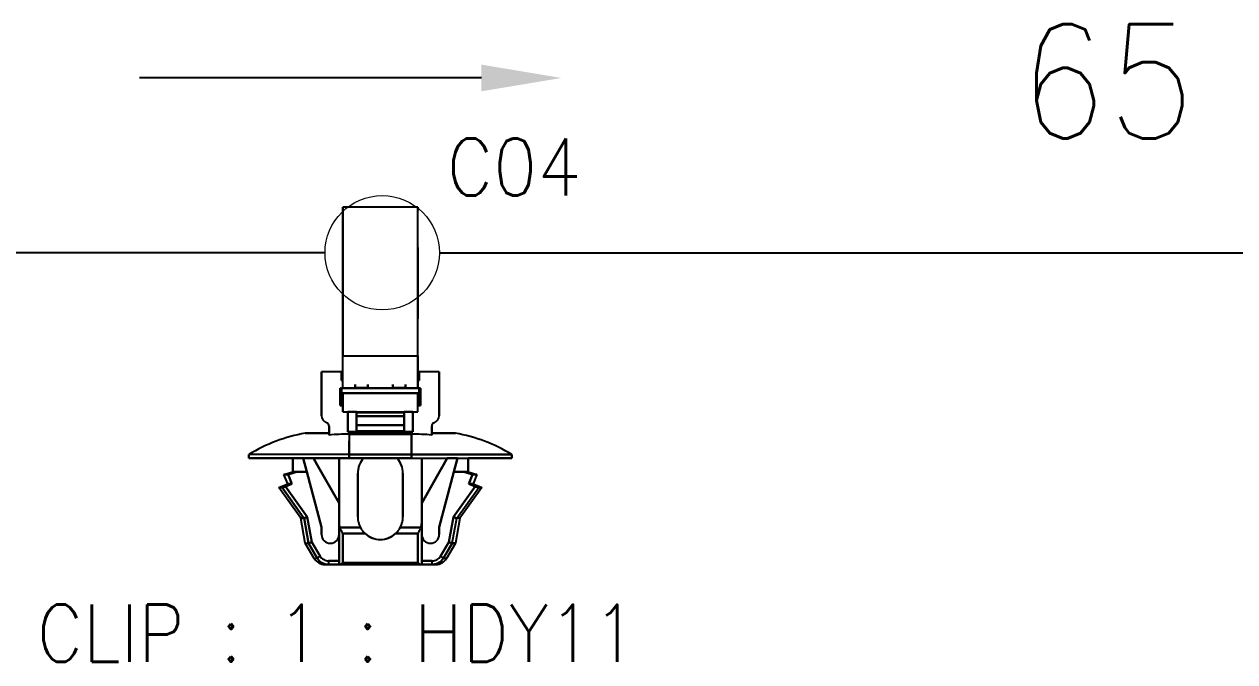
# Model space of a CAD drawing. Header units: inches. Extents: x 47316 to 59086, y 3141 to 11743.
# Drawn here: x 51259.8 to 51312.7, y 6256.1 to 6284 of the extents above; entities that cross this region are included whole.
import ezdxf

# ---------------------------------------------------------------- set-up
doc = ezdxf.new("R2010")
doc.units = ezdxf.units.IN
doc.header["$MEASUREMENT"] = 0
doc.styles.get("Standard").update_dxf_attribs({"font": ''})
doc.styles.get('Standard').set_extended_font_data('SimSun')
doc.linetypes.add('_VH_OTCON', pattern='A,0.0001,[7,VeSys.shx,S=0.1,R=0,X=0,Y=0],-0.4,[7,VeSys.shx,S=0.1,R=0,X=0,Y=0],-0.4,["X",Standard,S=1,R=0,X=-0.5,Y=-0.5],-0.0001,[7,VeSys.shx,S=0.1,R=0,X=0,Y=0],-0.4', length=1.2002)

msp = doc.modelspace()

# ---------------------------------------------------------------- linework, layer by layer
msp.add_line((51279.763, 6281.675), (51264.815, 6281.675))
at = {"color": 7, "ltscale": 0.378897}
msp.add_line((51273.705, 6276.023), (51273.705, 6269.523), dxfattribs=at)
at = {"color": 7, "ltscale": 0.15}
for p, q in [((51276.989, 6276.023), (51273.705, 6276.023)), ((51273.705, 6269.523), (51276.989, 6269.523)), ((51273.705, 6269.523), (51276.989, 6269.523)), ((51276.989, 6267.887), (51273.705, 6267.887)), ((51273.705, 6267.887), (51276.989, 6267.887)), ((51273.705, 6267.066), (51276.989, 6267.066)), ((51273.705, 6267.066), (51276.989, 6267.066)), ((51276.989, 6260.471), (51273.705, 6260.471)), ((51273.705, 6260.471), (51276.989, 6260.471))]:
    msp.add_line(p, q, dxfattribs=at)
at = {"color": 7, "ltscale": 0.215019}
msp.add_line((51273.705, 6271.556), (51273.705, 6276.023), dxfattribs=at)
at = {"color": 7, "ltscale": 0.315749}
msp.add_line((51273.705, 6276.023), (51273.705, 6270.085), dxfattribs=at)
at = {"color": 7, "ltscale": 0.378905}
msp.add_line((51273.705, 6269.523), (51273.705, 6276.023), dxfattribs=at)
at = {"color": 7, "ltscale": 0.315758}
msp.add_line((51273.705, 6276.023), (51273.705, 6270.085), dxfattribs=at)
at = {"color": 7, "ltscale": 0.179182}
msp.add_line((51273.705, 6271.779), (51273.705, 6275.702), dxfattribs=at)
at = {"color": 7, "ltscale": 0.378893}
msp.add_line((51276.989, 6269.523), (51276.989, 6276.023), dxfattribs=at)
at = {"color": 7, "ltscale": 0.0272}
msp.add_line((51276.989, 6275.876), (51276.989, 6276.023), dxfattribs=at)
at = {"color": 7, "ltscale": 0.37888}
msp.add_line((51276.989, 6269.523), (51276.989, 6276.023), dxfattribs=at)
at = {"color": 7, "ltscale": 0.027199}
msp.add_line((51276.989, 6276.023), (51276.989, 6275.876), dxfattribs=at)
at = {"color": 7, "ltscale": 0.142589}
msp.add_line((51276.989, 6274.257), (51276.989, 6271.135), dxfattribs=at)
at = {"color": 7, "ltscale": 0.142593}
msp.add_line((51276.989, 6271.134), (51276.989, 6274.256), dxfattribs=at)
at = {"color": 0, "linetype": '_VH_OTCON', "ltscale": 5}
for p, q in [((51272.929, 6274.029), (51195.936, 6274.029)), ((51277.929, 6274.029), (51335.429, 6274.029))]:
    msp.add_line(p, q, dxfattribs=at)
at = {"color": 7, "ltscale": 0.026669}
for p, q in [((51273.705, 6271.779), (51273.705, 6271.195)), ((51273.705, 6271.195), (51273.705, 6271.779)), ((51273.705, 6271.556), (51273.705, 6270.973))]:
    msp.add_line(p, q, dxfattribs=at)
at = {"color": 7, "ltscale": 0.108633}
msp.add_line((51273.705, 6268.817), (51273.705, 6271.195), dxfattribs=at)
at = {"color": 7, "ltscale": 0.076392}
msp.add_line((51273.705, 6269.523), (51273.705, 6271.195), dxfattribs=at)
at = {"color": 7, "ltscale": 0.098454}
msp.add_line((51273.705, 6268.817), (51273.705, 6270.973), dxfattribs=at)
at = {"color": 7, "ltscale": 0.057913}
msp.add_line((51273.705, 6268.817), (51273.705, 6270.085), dxfattribs=at)
at = {"color": 7, "ltscale": 0.0644}
for p, q in [((51273.705, 6268.114), (51273.705, 6269.523)), ((51273.705, 6268.114), (51273.705, 6269.523)), ((51276.989, 6269.523), (51276.989, 6268.114)), ((51276.989, 6268.114), (51276.989, 6269.523))]:
    msp.add_line(p, q, dxfattribs=at)
at = {"color": 7, "ltscale": 0.025}
for p, q in [((51272.775, 6268.27), (51272.775, 6268.817)), ((51274.8, 6268.114), (51274.252, 6268.114)), ((51274.8, 6268.114), (51274.252, 6268.114)), ((51274.8, 6268.106), (51274.252, 6268.106)), ((51276.441, 6268.114), (51275.894, 6268.114)), ((51276.441, 6268.114), (51275.894, 6268.114))]:
    msp.add_line(p, q, dxfattribs=at)
at = {"color": 7, "ltscale": 0.039999}
for p, q in [((51273.65, 6268.817), (51272.775, 6268.817)), ((51273.65, 6268.817), (51272.775, 6268.817)), ((51277.919, 6268.817), (51277.043, 6268.817)), ((51277.919, 6268.817), (51277.043, 6268.817))]:
    msp.add_line(p, q, dxfattribs=at)
at = {"color": 7, "ltscale": 0.022501}
for p, q in [((51272.775, 6268.817), (51272.775, 6268.325)), ((51272.775, 6268.817), (51272.775, 6268.325)), ((51277.919, 6268.817), (51277.919, 6268.325)), ((51277.919, 6268.325), (51277.919, 6268.817))]:
    msp.add_line(p, q, dxfattribs=at)
at = {"color": 7, "ltscale": 0.0175}
for p, q in [((51273.65, 6268.817), (51273.65, 6268.434)), ((51273.65, 6268.817), (51273.65, 6268.434)), ((51273.65, 6268.434), (51273.65, 6268.817)), ((51277.043, 6268.817), (51277.043, 6268.434)), ((51277.043, 6268.434), (51277.043, 6268.817))]:
    msp.add_line(p, q, dxfattribs=at)
at = {"color": 7, "ltscale": 0.002499}
for p, q in [((51273.705, 6268.817), (51273.65, 6268.817)), ((51277.043, 6268.817), (51276.989, 6268.817)), ((51273.65, 6268.434), (51273.705, 6268.434)), ((51273.705, 6268.434), (51273.65, 6268.434)), ((51276.989, 6268.434), (51277.043, 6268.434)), ((51277.043, 6268.434), (51276.989, 6268.434)), ((51273.596, 6268.106), (51273.65, 6268.106)), ((51273.596, 6268.106), (51273.65, 6268.106)), ((51277.098, 6268.106), (51277.043, 6268.106)), ((51277.043, 6268.106), (51277.098, 6268.106)), ((51277.043, 6268.106), (51277.098, 6268.106)), ((51273.65, 6267.394), (51273.705, 6267.394)), ((51273.705, 6267.394), (51273.65, 6267.394)), ((51273.65, 6267.394), (51273.705, 6267.394)), ((51276.989, 6267.394), (51277.043, 6267.394)), ((51277.043, 6267.394), (51276.989, 6267.394)), ((51276.989, 6267.394), (51277.043, 6267.394))]:
    msp.add_line(p, q, dxfattribs=at)
at = {"color": 7, "ltscale": 2.6e-05}
for p, q in [((51273.65, 6268.817), (51273.65, 6268.817)), ((51277.043, 6268.817), (51277.043, 6268.817))]:
    msp.add_line(p, q, dxfattribs=at)
at = {"color": 7, "ltscale": 0.064999}
for p, q in [((51272.775, 6268.325), (51272.775, 6266.902)), ((51272.775, 6268.325), (51272.775, 6266.902)), ((51277.919, 6268.325), (51277.919, 6266.902)), ((51277.919, 6266.902), (51277.919, 6268.325))]:
    msp.add_line(p, q, dxfattribs=at)
at = {"color": 7, "ltscale": 0.0625}
msp.add_line((51272.775, 6266.902), (51272.775, 6268.27), dxfattribs=at)
at = {"color": 7, "ltscale": 0.000629}
msp.add_line((51273.609, 6268.106), (51273.596, 6268.106), dxfattribs=at)
at = {"color": 7, "ltscale": 0.035001}
for p, q in [((51273.596, 6268.106), (51273.596, 6267.34)), ((51273.596, 6267.34), (51273.596, 6268.106)), ((51277.098, 6267.34), (51277.098, 6268.106)), ((51277.098, 6267.34), (51277.098, 6268.106)), ((51277.098, 6268.106), (51277.098, 6267.34)), ((51273.979, 6265.041), (51273.979, 6265.807)), ((51273.979, 6265.041), (51273.979, 6265.807))]:
    msp.add_line(p, q, dxfattribs=at)
at = {"color": 7, "ltscale": 0.154999}
for p, q in [((51273.65, 6268.106), (51277.043, 6268.106)), ((51277.043, 6268.106), (51273.65, 6268.106))]:
    msp.add_line(p, q, dxfattribs=at)
at = {"color": 7, "ltscale": 0.032501}
for p, q in [((51273.65, 6268.106), (51273.65, 6267.394)), ((51273.65, 6268.106), (51273.65, 6267.394)), ((51277.043, 6268.106), (51277.043, 6267.394)), ((51277.043, 6267.394), (51277.043, 6268.106))]:
    msp.add_line(p, q, dxfattribs=at)
at = {"color": 7, "ltscale": 0.021939}
msp.add_line((51273.65, 6268.106), (51273.65, 6267.625), dxfattribs=at)
at = {"color": 7, "ltscale": 0.0375}
for p, q in [((51273.705, 6267.887), (51273.705, 6267.066)), ((51273.705, 6267.066), (51273.705, 6267.887)), ((51276.989, 6267.066), (51276.989, 6267.887)), ((51276.989, 6267.066), (51276.989, 6267.887))]:
    msp.add_line(p, q, dxfattribs=at)
at = {"color": 7, "ltscale": 0.0075}
for p, q in [((51274.252, 6268.106), (51274.252, 6268.27)), ((51274.252, 6268.27), (51274.252, 6268.106)), ((51274.8, 6268.27), (51274.8, 6268.106)), ((51274.8, 6268.106), (51274.8, 6268.27)), ((51275.894, 6268.106), (51275.894, 6268.27)), ((51275.894, 6268.27), (51275.894, 6268.106)), ((51276.441, 6268.27), (51276.441, 6268.106)), ((51276.441, 6268.106), (51276.441, 6268.27)), ((51269.6, 6265.205), (51269.6, 6265.041)), ((51269.6, 6265.041), (51269.6, 6265.205)), ((51273.979, 6265.205), (51273.979, 6265.041)), ((51273.979, 6265.041), (51273.979, 6265.205)), ((51276.715, 6265.041), (51276.715, 6265.205)), ((51276.715, 6265.205), (51276.715, 6265.041)), ((51281.093, 6265.205), (51281.093, 6265.041)), ((51281.093, 6265.041), (51281.093, 6265.205)), ((51273.082, 6260.553), (51273.082, 6260.389)), ((51273.082, 6260.553), (51273.082, 6260.389)), ((51273.541, 6260.389), (51273.541, 6260.553)), ((51277.611, 6260.389), (51277.611, 6260.553)), ((51277.611, 6260.389), (51277.611, 6260.553))]:
    msp.add_line(p, q, dxfattribs=at)
at = {"color": 7, "ltscale": 0.000322}
msp.add_line((51274.8, 6268.106), (51274.8, 6268.113), dxfattribs=at)
at = {"color": 7, "ltscale": 0.023056}
msp.add_line((51276.399, 6268.106), (51275.894, 6268.106), dxfattribs=at)
at = {"color": 7, "ltscale": 0.000368}
msp.add_line((51276.441, 6268.114), (51276.441, 6268.106), dxfattribs=at)
at = {"color": 7, "ltscale": 0.004999}
for p, q in [((51273.596, 6267.34), (51273.705, 6267.34)), ((51273.705, 6267.34), (51273.596, 6267.34)), ((51276.989, 6267.34), (51277.098, 6267.34)), ((51277.098, 6267.34), (51276.989, 6267.34))]:
    msp.add_line(p, q, dxfattribs=at)
at = {"color": 7, "ltscale": 0.010562}
msp.add_line((51273.65, 6267.394), (51273.65, 6267.625), dxfattribs=at)
at = {"color": 7, "ltscale": 0.002502}
msp.add_line((51273.705, 6267.34), (51273.705, 6267.394), dxfattribs=at)
at = {"color": 7, "ltscale": 0.040002}
for p, q in [((51273.924, 6267.066), (51273.924, 6266.19)), ((51273.924, 6266.19), (51273.924, 6267.066)), ((51276.77, 6266.19), (51276.77, 6267.066)), ((51276.77, 6266.19), (51276.77, 6267.066)), ((51276.77, 6267.066), (51276.77, 6266.19))]:
    msp.add_line(p, q, dxfattribs=at)
at = {"color": 7, "ltscale": 0.017502}
for p, q in [((51274.307, 6267.066), (51273.924, 6267.066)), ((51276.77, 6267.066), (51276.387, 6267.066))]:
    msp.add_line(p, q, dxfattribs=at)
at = {"color": 7, "ltscale": 0.00087}
for p, q in [((51274.307, 6267.047), (51274.307, 6267.066)), ((51274.307, 6267.066), (51274.307, 6267.047)), ((51276.387, 6267.047), (51276.387, 6267.066)), ((51276.387, 6267.066), (51276.387, 6267.047))]:
    msp.add_line(p, q, dxfattribs=at)
at = {"color": 7, "ltscale": 0.023952}
msp.add_line((51274.307, 6266.542), (51274.307, 6267.066), dxfattribs=at)
at = {"color": 7, "ltscale": 0.007443}
for p, q in [((51274.307, 6266.884), (51274.307, 6267.047)), ((51274.307, 6267.047), (51274.307, 6266.884)), ((51276.387, 6266.884), (51276.387, 6267.047)), ((51276.387, 6267.047), (51276.387, 6266.884))]:
    msp.add_line(p, q, dxfattribs=at)
at = {"color": 7, "ltscale": 0.095001}
for p, q in [((51274.307, 6267.047), (51276.387, 6267.047)), ((51276.387, 6267.047), (51274.307, 6267.047)), ((51274.307, 6266.884), (51276.387, 6266.884)), ((51276.387, 6266.884), (51274.307, 6266.884)), ((51276.387, 6266.493), (51274.307, 6266.493)), ((51274.307, 6266.493), (51276.387, 6266.493)), ((51276.387, 6266.222), (51274.307, 6266.222))]:
    msp.add_line(p, q, dxfattribs=at)
at = {"color": 7, "ltscale": 0.017839}
for p, q in [((51274.307, 6266.493), (51274.307, 6266.884)), ((51274.307, 6266.884), (51274.307, 6266.493)), ((51276.387, 6266.493), (51276.387, 6266.884)), ((51276.387, 6266.884), (51276.387, 6266.493))]:
    msp.add_line(p, q, dxfattribs=at)
at = {"color": 7, "ltscale": 0.013786}
msp.add_line((51273.103, 6266.135), (51273.103, 6266.437), dxfattribs=at)
at = {"color": 7, "ltscale": 0.017471}
for p, q in [((51273.103, 6266.055), (51273.103, 6266.437)), ((51277.591, 6266.055), (51277.591, 6266.437))]:
    msp.add_line(p, q, dxfattribs=at)
at = {"color": 7, "ltscale": 0.017476}
for p, q in [((51273.103, 6266.437), (51273.103, 6266.055)), ((51277.591, 6266.437), (51277.591, 6266.055))]:
    msp.add_line(p, q, dxfattribs=at)
at = {"color": 7, "ltscale": 0.129999}
for p, q in [((51273.924, 6266.19), (51276.77, 6266.19)), ((51276.77, 6266.19), (51273.924, 6266.19))]:
    msp.add_line(p, q, dxfattribs=at)
at = {"color": 7, "ltscale": 0.014789}
msp.add_line((51274.307, 6266.514), (51274.307, 6266.19), dxfattribs=at)
at = {"color": 7, "ltscale": 0.013841}
for p, q in [((51274.307, 6266.19), (51274.307, 6266.493)), ((51276.387, 6266.493), (51276.387, 6266.19))]:
    msp.add_line(p, q, dxfattribs=at)
at = {"color": 7, "ltscale": 0.012407}
for p, q in [((51274.307, 6266.222), (51274.307, 6266.493)), ((51276.387, 6266.222), (51276.387, 6266.493))]:
    msp.add_line(p, q, dxfattribs=at)
at = {"color": 7, "ltscale": 0.001447}
msp.add_line((51276.387, 6266.222), (51276.387, 6266.19), dxfattribs=at)
at = {"color": 7, "ltscale": 0.047501}
for p, q in [((51272.063, 6266.135), (51273.103, 6266.135)), ((51273.103, 6266.135), (51272.063, 6266.135)), ((51277.591, 6266.135), (51278.631, 6266.135)), ((51278.631, 6266.135), (51277.591, 6266.135))]:
    msp.add_line(p, q, dxfattribs=at)
at = {"color": 7, "ltscale": 0.00369}
for p, q in [((51273.103, 6266.055), (51273.103, 6266.135)), ((51277.591, 6266.135), (51277.591, 6266.055))]:
    msp.add_line(p, q, dxfattribs=at)
at = {"color": 7, "ltscale": 0.040567}
for p, q in [((51273.979, 6266.093), (51273.979, 6265.205)), ((51276.715, 6266.093), (51276.715, 6265.205))]:
    msp.add_line(p, q, dxfattribs=at)
at = {"color": 7, "ltscale": 0.125}
for p, q in [((51276.715, 6266.093), (51273.979, 6266.093)), ((51273.979, 6266.093), (51276.715, 6266.093)), ((51276.715, 6265.205), (51273.979, 6265.205)), ((51273.979, 6265.205), (51276.715, 6265.205)), ((51276.715, 6265.041), (51273.979, 6265.041)), ((51273.979, 6265.041), (51276.715, 6265.041))]:
    msp.add_line(p, q, dxfattribs=at)
at = {"color": 7, "ltscale": 0.040569}
for p, q in [((51273.979, 6266.093), (51273.979, 6265.205)), ((51276.715, 6265.205), (51276.715, 6266.093))]:
    msp.add_line(p, q, dxfattribs=at)
at = {"color": 7, "ltscale": 0.02751}
msp.add_line((51276.715, 6265.205), (51276.715, 6265.807), dxfattribs=at)
msp.add_line((51276.715, 6265.205), (51276.715, 6265.807), dxfattribs=at)
at = {"color": 7, "ltscale": 0.2}
for p, q in [((51273.979, 6265.205), (51269.6, 6265.205)), ((51273.979, 6265.205), (51269.6, 6265.205)), ((51281.093, 6265.205), (51276.715, 6265.205)), ((51276.715, 6265.205), (51281.093, 6265.205)), ((51273.979, 6265.041), (51269.6, 6265.041)), ((51269.6, 6265.041), (51273.979, 6265.041)), ((51276.715, 6265.041), (51281.093, 6265.041)), ((51276.715, 6265.041), (51281.093, 6265.041))]:
    msp.add_line(p, q, dxfattribs=at)
at = {"color": 7, "ltscale": 0.087396}
for p, q in [((51269.6, 6265.041), (51271.514, 6265.041)), ((51281.093, 6265.041), (51279.18, 6265.041)), ((51281.093, 6265.041), (51279.18, 6265.041))]:
    msp.add_line(p, q, dxfattribs=at)
at = {"color": 7, "ltscale": 0.0875}
for p, q in [((51271.516, 6265.041), (51269.6, 6265.041)), ((51274.362, 6262.469), (51274.362, 6264.384)), ((51274.362, 6264.384), (51274.362, 6262.469)), ((51276.332, 6264.384), (51276.332, 6262.469)), ((51276.332, 6262.469), (51276.332, 6264.384)), ((51276.332, 6262.469), (51276.332, 6264.384))]:
    msp.add_line(p, q, dxfattribs=at)
at = {"color": 7, "ltscale": 0.027499}
for p, q in [((51271.516, 6264.439), (51271.516, 6265.041)), ((51271.516, 6265.041), (51271.516, 6264.439)), ((51279.178, 6264.439), (51279.178, 6265.041)), ((51279.178, 6265.041), (51279.178, 6264.439))]:
    msp.add_line(p, q, dxfattribs=at)
at = {"color": 7, "ltscale": 0.028456}
for p, q in [((51272.134, 6264.439), (51271.973, 6265.041)), ((51271.973, 6265.041), (51272.134, 6264.439)), ((51278.56, 6264.439), (51278.72, 6265.041)), ((51278.72, 6265.041), (51278.56, 6264.439))]:
    msp.add_line(p, q, dxfattribs=at)
at = {"color": 7, "ltscale": 0.020602}
for p, q in [((51271.973, 6265.041), (51272.424, 6265.041)), ((51278.72, 6265.041), (51278.269, 6265.041)), ((51278.72, 6265.041), (51278.269, 6265.041))]:
    msp.add_line(p, q, dxfattribs=at)
at = {"color": 7, "ltscale": 0.020749}
msp.add_line((51272.428, 6265.041), (51271.973, 6265.041), dxfattribs=at)
at = {"color": 7, "ltscale": 0.015289}
msp.add_line((51272.592, 6264.751), (51272.427, 6265.042), dxfattribs=at)
at = {"color": 7, "ltscale": 0.015242}
for p, q in [((51272.428, 6265.041), (51272.592, 6264.751)), ((51278.102, 6264.751), (51278.266, 6265.041))]:
    msp.add_line(p, q, dxfattribs=at)
at = {"color": 7, "ltscale": 0.02697}
msp.add_line((51272.882, 6264.236), (51272.592, 6264.751), dxfattribs=at)
at = {"color": 7, "ltscale": 0.026985}
for p, q in [((51272.592, 6264.751), (51272.882, 6264.236)), ((51277.811, 6264.236), (51278.102, 6264.751))]:
    msp.add_line(p, q, dxfattribs=at)
at = {"color": 7, "ltscale": 0.089999}
for p, q in [((51273.541, 6265.041), (51273.541, 6263.071)), ((51273.541, 6263.071), (51273.541, 6265.041)), ((51277.153, 6263.071), (51277.153, 6265.041)), ((51277.153, 6265.041), (51277.153, 6263.071))]:
    msp.add_line(p, q, dxfattribs=at)
at = {"color": 7, "ltscale": 0.02701}
msp.add_line((51278.102, 6264.751), (51277.811, 6264.236), dxfattribs=at)
at = {"color": 7, "ltscale": 0.015215}
msp.add_line((51278.266, 6265.041), (51278.102, 6264.751), dxfattribs=at)
at = {"color": 7, "ltscale": 0.018183}
msp.add_line((51271.133, 6264.329), (51271.516, 6264.439), dxfattribs=at)
at = {"color": 7, "ltscale": 0.008429}
for p, q in [((51271.317, 6264.329), (51271.133, 6264.329)), ((51279.212, 6263.919), (51279.396, 6263.919))]:
    msp.add_line(p, q, dxfattribs=at)
at = {"color": 7, "ltscale": 0.020195}
for p, q in [((51271.297, 6263.919), (51271.133, 6264.329)), ((51271.317, 6264.329), (51271.482, 6263.919)), ((51271.482, 6263.919), (51271.317, 6264.329)), ((51279.376, 6264.329), (51279.212, 6263.919)), ((51279.212, 6263.919), (51279.376, 6264.329)), ((51279.561, 6264.329), (51279.396, 6263.919))]:
    msp.add_line(p, q, dxfattribs=at)
at = {"color": 7, "ltscale": 0.008438}
msp.add_line((51271.133, 6264.329), (51271.318, 6264.329), dxfattribs=at)
at = {"color": 7, "ltscale": 0.002185}
msp.add_line((51271.224, 6264.329), (51271.176, 6264.329), dxfattribs=at)
at = {"color": 7, "ltscale": 0.018199}
for p, q in [((51271.701, 6264.439), (51271.317, 6264.329)), ((51271.317, 6264.329), (51271.701, 6264.439)), ((51278.993, 6264.439), (51279.376, 6264.329)), ((51279.376, 6264.329), (51278.993, 6264.439))]:
    msp.add_line(p, q, dxfattribs=at)
at = {"color": 7, "ltscale": 0.000342}
for p, q in [((51271.523, 6264.439), (51271.516, 6264.439)), ((51279.178, 6264.439), (51279.17, 6264.439))]:
    msp.add_line(p, q, dxfattribs=at)
at = {"color": 7, "ltscale": 0.006641}
msp.add_line((51271.516, 6264.439), (51271.661, 6264.439), dxfattribs=at)
at = {"color": 7, "ltscale": 0.002142}
msp.add_line((51271.563, 6264.439), (51271.516, 6264.439), dxfattribs=at)
at = {"color": 7, "ltscale": 0.00033}
for p, q in [((51271.516, 6264.439), (51271.523, 6264.439)), ((51279.171, 6264.439), (51279.178, 6264.439)), ((51279.396, 6263.919), (51279.389, 6263.919))]:
    msp.add_line(p, q, dxfattribs=at)
at = {"color": 7, "ltscale": 0.002136}
msp.add_line((51271.516, 6264.439), (51271.563, 6264.439), dxfattribs=at)
at = {"color": 7, "ltscale": 0.001825}
msp.add_line((51271.523, 6264.439), (51271.563, 6264.439), dxfattribs=at)
at = {"color": 7, "ltscale": 0.003674}
for p, q in [((51271.604, 6264.439), (51271.523, 6264.439)), ((51279.17, 6264.439), (51279.09, 6264.439))]:
    msp.add_line(p, q, dxfattribs=at)
at = {"color": 7, "ltscale": 0.006299}
msp.add_line((51271.701, 6264.439), (51271.563, 6264.439), dxfattribs=at)
at = {"color": 7, "ltscale": 0.006305}
msp.add_line((51271.563, 6264.439), (51271.701, 6264.439), dxfattribs=at)
at = {"color": 7, "ltscale": 0.00329}
msp.add_line((51271.676, 6264.439), (51271.604, 6264.439), dxfattribs=at)
at = {"color": 7, "ltscale": 0.019785}
for p, q in [((51272.134, 6264.439), (51271.701, 6264.439)), ((51271.701, 6264.439), (51272.134, 6264.439)), ((51278.56, 6264.439), (51278.993, 6264.439)), ((51278.993, 6264.439), (51278.56, 6264.439))]:
    msp.add_line(p, q, dxfattribs=at)
at = {"color": 7, "ltscale": 0.11383}
for p, q in [((51272.775, 6262.031), (51272.134, 6264.439)), ((51272.134, 6264.439), (51272.775, 6262.031)), ((51277.919, 6262.031), (51278.56, 6264.439)), ((51278.56, 6264.439), (51277.919, 6262.031))]:
    msp.add_line(p, q, dxfattribs=at)
at = {"color": 7, "ltscale": 0.065039}
msp.add_line((51273.541, 6263.071), (51272.841, 6264.31), dxfattribs=at)
at = {"color": 7, "ltscale": 0.06116}
msp.add_line((51273.541, 6263.071), (51272.882, 6264.236), dxfattribs=at)
at = {"color": 7, "ltscale": 0.061156}
for p, q in [((51272.882, 6264.236), (51273.541, 6263.071)), ((51277.153, 6263.071), (51277.811, 6264.236))]:
    msp.add_line(p, q, dxfattribs=at)
at = {"color": 7, "ltscale": 0.040697}
msp.add_line((51273.541, 6263.274), (51273.541, 6264.165), dxfattribs=at)
at = {"color": 7, "ltscale": 0.040701}
msp.add_line((51273.541, 6264.165), (51273.541, 6263.274), dxfattribs=at)
at = {"color": 7, "ltscale": 0.064963}
msp.add_line((51277.852, 6264.309), (51277.153, 6263.071), dxfattribs=at)
at = {"color": 7, "ltscale": 0.061161}
msp.add_line((51277.811, 6264.236), (51277.153, 6263.071), dxfattribs=at)
at = {"color": 7, "ltscale": 0.008441}
for p, q in [((51279.178, 6264.439), (51278.993, 6264.439)), ((51278.993, 6264.439), (51279.178, 6264.439)), ((51279.397, 6263.919), (51279.212, 6263.919))]:
    msp.add_line(p, q, dxfattribs=at)
at = {"color": 7, "ltscale": 0.008432}
msp.add_line((51278.993, 6264.439), (51279.178, 6264.439), dxfattribs=at)
at = {"color": 7, "ltscale": 0.00434}
msp.add_line((51279.09, 6264.439), (51278.995, 6264.439), dxfattribs=at)
at = {"color": 7, "ltscale": 0.002209}
msp.add_line((51279.122, 6264.439), (51279.171, 6264.439), dxfattribs=at)
at = {"color": 7, "ltscale": 0.000286}
for p, q in [((51279.176, 6264.437), (51279.17, 6264.439)), ((51279.17, 6264.439), (51279.176, 6264.437))]:
    msp.add_line(p, q, dxfattribs=at)
at = {"color": 7, "ltscale": 0.018174}
msp.add_line((51279.178, 6264.439), (51279.56, 6264.329), dxfattribs=at)
at = {"color": 7, "ltscale": 0.004681}
for p, q in [((51279.479, 6264.329), (51279.376, 6264.329)), ((51279.376, 6264.329), (51279.479, 6264.329))]:
    msp.add_line(p, q, dxfattribs=at)
at = {"color": 7, "ltscale": 0.002823}
msp.add_line((51279.54, 6264.329), (51279.479, 6264.329), dxfattribs=at)
at = {"color": 7, "ltscale": 0.00282}
for p, q in [((51279.479, 6264.329), (51279.54, 6264.329)), ((51271.317, 6263.919), (51271.379, 6263.919))]:
    msp.add_line(p, q, dxfattribs=at)
at = {"color": 7, "ltscale": 0.000925}
msp.add_line((51279.561, 6264.329), (51279.54, 6264.329), dxfattribs=at)
at = {"color": 7, "ltscale": 0.000912}
for p, q in [((51279.54, 6264.329), (51279.56, 6264.329)), ((51271.297, 6263.919), (51271.317, 6263.919))]:
    msp.add_line(p, q, dxfattribs=at)
at = {"color": 7, "ltscale": 0.019}
msp.add_line((51270.914, 6263.755), (51271.297, 6263.919), dxfattribs=at)
at = {"color": 7, "ltscale": 4.3e-05}
msp.add_line((51270.914, 6263.755), (51270.915, 6263.755), dxfattribs=at)
at = {"color": 7, "ltscale": 0.075271}
for p, q in [((51271.872, 6262.414), (51270.914, 6263.755)), ((51271.049, 6263.755), (51272.007, 6262.414)), ((51272.007, 6262.414), (51271.049, 6263.755)), ((51278.687, 6262.414), (51279.645, 6263.755)), ((51279.78, 6263.755), (51278.822, 6262.414))]:
    msp.add_line(p, q, dxfattribs=at)
at = {"color": 7, "ltscale": 4.9e-05}
msp.add_line((51270.914, 6263.755), (51270.915, 6263.755), dxfattribs=at)
at = {"color": 7, "ltscale": 0.000903}
msp.add_line((51270.915, 6263.755), (51270.935, 6263.755), dxfattribs=at)
at = {"color": 7, "ltscale": 0.000916}
msp.add_line((51270.915, 6263.755), (51270.935, 6263.755), dxfattribs=at)
at = {"color": 7, "ltscale": 0.005222}
msp.add_line((51270.935, 6263.755), (51271.049, 6263.755), dxfattribs=at)
at = {"color": 7, "ltscale": 0.005249}
msp.add_line((51270.935, 6263.755), (51271.05, 6263.755), dxfattribs=at)
at = {"color": 7, "ltscale": 0.013619}
for p, q in [((51271.482, 6263.919), (51271.208, 6263.802)), ((51271.208, 6263.802), (51271.482, 6263.919)), ((51279.212, 6263.919), (51279.486, 6263.802)), ((51279.486, 6263.802), (51279.212, 6263.919))]:
    msp.add_line(p, q, dxfattribs=at)
at = {"color": 7, "ltscale": 0.074459}
for p, q in [((51271.208, 6263.802), (51272.155, 6262.475)), ((51272.155, 6262.475), (51271.208, 6263.802)), ((51279.486, 6263.802), (51278.538, 6262.475)), ((51278.538, 6262.475), (51279.486, 6263.802))]:
    msp.add_line(p, q, dxfattribs=at)
at = {"color": 7, "ltscale": 0.0009}
msp.add_line((51271.316, 6263.919), (51271.297, 6263.919), dxfattribs=at)
at = {"color": 7, "ltscale": 0.002856}
msp.add_line((51271.304, 6263.919), (51271.367, 6263.919), dxfattribs=at)
at = {"color": 7, "ltscale": 0.002869}
msp.add_line((51271.367, 6263.919), (51271.304, 6263.919), dxfattribs=at)
at = {"color": 7, "ltscale": 0.002832}
msp.add_line((51271.378, 6263.919), (51271.316, 6263.919), dxfattribs=at)
at = {"color": 7, "ltscale": 0.004715}
msp.add_line((51271.482, 6263.919), (51271.378, 6263.919), dxfattribs=at)
at = {"color": 7, "ltscale": 0.004687}
msp.add_line((51271.379, 6263.919), (51271.482, 6263.919), dxfattribs=at)
at = {"color": 7, "ltscale": 0.075264}
msp.add_line((51278.687, 6262.414), (51279.644, 6263.755), dxfattribs=at)
at = {"color": 7, "ltscale": 0.004291}
msp.add_line((51279.306, 6263.919), (51279.212, 6263.919), dxfattribs=at)
at = {"color": 7, "ltscale": 0.003809}
msp.add_line((51279.389, 6263.919), (51279.306, 6263.919), dxfattribs=at)
at = {"color": 7, "ltscale": 0.001593}
msp.add_line((51279.355, 6263.919), (51279.39, 6263.919), dxfattribs=at)
at = {"color": 7, "ltscale": 0.000327}
msp.add_line((51279.39, 6263.919), (51279.397, 6263.919), dxfattribs=at)
at = {"color": 7, "ltscale": 0.019025}
msp.add_line((51279.397, 6263.919), (51279.78, 6263.755), dxfattribs=at)
at = {"color": 7, "ltscale": 0.006177}
msp.add_line((51279.644, 6263.755), (51279.78, 6263.755), dxfattribs=at)
at = {"color": 7, "ltscale": 0.006165}
for p, q in [((51279.78, 6263.755), (51279.645, 6263.755)), ((51278.822, 6262.414), (51278.687, 6262.414)), ((51278.822, 6262.414), (51278.687, 6262.414))]:
    msp.add_line(p, q, dxfattribs=at)
at = {"color": 7, "ltscale": 0.039936}
for p, q in [((51273.541, 6263.071), (51273.541, 6262.196)), ((51273.541, 6262.196), (51273.541, 6263.071)), ((51277.153, 6262.196), (51277.153, 6263.071)), ((51277.153, 6263.071), (51277.153, 6262.196))]:
    msp.add_line(p, q, dxfattribs=at)
at = {"color": 7, "ltscale": 0.048712}
msp.add_line((51273.541, 6262.004), (51273.541, 6263.071), dxfattribs=at)
at = {"color": 7, "ltscale": 0.004321}
for p, q in [((51272.068, 6262.439), (51272.155, 6262.475)), ((51272.155, 6262.475), (51272.068, 6262.439)), ((51278.538, 6262.475), (51278.626, 6262.439)), ((51278.626, 6262.439), (51278.538, 6262.475))]:
    msp.add_line(p, q, dxfattribs=at)
at = {"color": 7, "ltscale": 0.051095}
for p, q in [((51272.155, 6262.475), (51272.348, 6261.373)), ((51272.348, 6261.373), (51272.155, 6262.475)), ((51278.538, 6262.475), (51278.346, 6261.373)), ((51278.346, 6261.373), (51278.538, 6262.475))]:
    msp.add_line(p, q, dxfattribs=at)
at = {"color": 7, "ltscale": 0.006168}
for p, q in [((51272.007, 6262.414), (51271.872, 6262.414)), ((51271.872, 6262.414), (51272.007, 6262.414))]:
    msp.add_line(p, q, dxfattribs=at)
at = {"color": 7, "ltscale": 0.05076}
for p, q in [((51272.063, 6261.319), (51271.872, 6262.414)), ((51278.822, 6262.414), (51278.63, 6261.319))]:
    msp.add_line(p, q, dxfattribs=at)
at = {"color": 7, "ltscale": 0.002621}
for p, q in [((51272.011, 6262.415), (51272.064, 6262.437)), ((51272.064, 6262.437), (51272.011, 6262.415)), ((51278.63, 6262.437), (51278.683, 6262.415)), ((51278.683, 6262.415), (51278.63, 6262.437))]:
    msp.add_line(p, q, dxfattribs=at)
at = {"color": 7, "ltscale": 0.050773}
for p, q in [((51272.011, 6262.415), (51272.202, 6261.32)), ((51272.202, 6261.32), (51272.011, 6262.415)), ((51278.491, 6261.32), (51278.683, 6262.415))]:
    msp.add_line(p, q, dxfattribs=at)
at = {"color": 7, "ltscale": 0.000205}
for p, q in [((51272.064, 6262.437), (51272.068, 6262.439)), ((51272.068, 6262.439), (51272.064, 6262.437)), ((51278.626, 6262.439), (51278.63, 6262.437)), ((51278.63, 6262.437), (51278.626, 6262.439))]:
    msp.add_line(p, q, dxfattribs=at)
at = {"color": 7, "ltscale": 0.014999}
for p, q in [((51272.775, 6261.702), (51272.775, 6262.031)), ((51272.775, 6262.031), (51272.775, 6261.702)), ((51277.919, 6261.702), (51277.919, 6262.031)), ((51277.919, 6261.702), (51277.919, 6262.031)), ((51277.919, 6262.031), (51277.919, 6261.702))]:
    msp.add_line(p, q, dxfattribs=at)
at = {"color": 7, "ltscale": 0.082565}
for p, q in [((51273.541, 6260.389), (51273.541, 6262.196)), ((51273.541, 6262.196), (51273.541, 6260.389)), ((51277.153, 6262.196), (51277.153, 6260.389)), ((51277.153, 6260.389), (51277.153, 6262.196))]:
    msp.add_line(p, q, dxfattribs=at)
at = {"color": 7, "ltscale": 0.008279}
msp.add_line((51273.541, 6261.823), (51273.541, 6262.004), dxfattribs=at)
at = {"color": 7, "ltscale": 0.041339}
for p, q in [((51273.569, 6262.013), (51274.474, 6262.013)), ((51274.474, 6262.013), (51273.569, 6262.013)), ((51276.22, 6262.013), (51277.125, 6262.013)), ((51277.125, 6262.013), (51276.22, 6262.013))]:
    msp.add_line(p, q, dxfattribs=at)
at = {"color": 7, "ltscale": 0.002634}
for p, q in [((51273.569, 6262.013), (51273.589, 6261.959)), ((51277.105, 6261.959), (51277.125, 6262.013))]:
    msp.add_line(p, q, dxfattribs=at)
at = {"color": 7, "ltscale": 0.002635}
for p, q in [((51273.589, 6261.959), (51273.569, 6262.013)), ((51277.125, 6262.013), (51277.105, 6261.959))]:
    msp.add_line(p, q, dxfattribs=at)
at = {"color": 7, "ltscale": 0.050769}
msp.add_line((51278.491, 6261.32), (51278.686, 6262.414), dxfattribs=at)
at = {"color": 7, "ltscale": 0.005516}
msp.add_line((51273.541, 6261.702), (51273.541, 6261.823), dxfattribs=at)
at = {"color": 7, "ltscale": 0.052501}
msp.add_line((51273.541, 6260.553), (51273.541, 6261.702), dxfattribs=at)
at = {"color": 7, "ltscale": 0.044711}
for p, q in [((51274.684, 6261.74), (51273.705, 6261.74)), ((51273.705, 6261.74), (51274.684, 6261.74)), ((51276.989, 6261.74), (51276.01, 6261.74)), ((51276.01, 6261.74), (51276.989, 6261.74))]:
    msp.add_line(p, q, dxfattribs=at)
at = {"color": 7, "ltscale": 0.057954}
for p, q in [((51273.705, 6261.74), (51273.705, 6260.471)), ((51273.705, 6260.471), (51273.705, 6261.74)), ((51276.989, 6260.471), (51276.989, 6261.74)), ((51276.989, 6261.74), (51276.989, 6260.471))]:
    msp.add_line(p, q, dxfattribs=at)
at = {"color": 7, "ltscale": 0.001863}
msp.add_line((51274.655, 6261.767), (51274.685, 6261.739), dxfattribs=at)
at = {"color": 7, "ltscale": 0.000505}
msp.add_line((51274.684, 6261.74), (51274.676, 6261.748), dxfattribs=at)
at = {"color": 7, "ltscale": 0.000598}
msp.add_line((51276.01, 6261.74), (51276.019, 6261.749), dxfattribs=at)
at = {"color": 7, "ltscale": 0.006223}
for p, q in [((51272.063, 6261.319), (51272.2, 6261.319)), ((51272.063, 6261.319), (51272.2, 6261.319)), ((51278.63, 6261.319), (51278.494, 6261.319))]:
    msp.add_line(p, q, dxfattribs=at)
at = {"color": 7, "ltscale": 0.034946}
for p, q in [((51272.451, 6260.66), (51272.063, 6261.319)), ((51278.63, 6261.319), (51278.242, 6260.66))]:
    msp.add_line(p, q, dxfattribs=at)
at = {"color": 7, "ltscale": 0.034208}
for p, q in [((51272.579, 6260.674), (51272.2, 6261.319)), ((51278.114, 6260.674), (51278.494, 6261.319))]:
    msp.add_line(p, q, dxfattribs=at)
at = {"color": 7, "ltscale": 0.000128}
for p, q in [((51272.202, 6261.319), (51272.2, 6261.319)), ((51278.494, 6261.319), (51278.491, 6261.319)), ((51278.491, 6261.319), (51278.494, 6261.319))]:
    msp.add_line(p, q, dxfattribs=at)
at = {"color": 7, "ltscale": 0.002806}
for p, q in [((51272.202, 6261.32), (51272.26, 6261.341)), ((51278.434, 6261.341), (51278.491, 6261.32))]:
    msp.add_line(p, q, dxfattribs=at)
at = {"color": 7, "ltscale": 0.00266}
for p, q in [((51272.257, 6261.34), (51272.202, 6261.32)), ((51278.491, 6261.32), (51278.436, 6261.34))]:
    msp.add_line(p, q, dxfattribs=at)
at = {"color": 7, "ltscale": 0.034163}
for p, q in [((51272.202, 6261.32), (51272.579, 6260.674)), ((51278.114, 6260.674), (51278.491, 6261.32))]:
    msp.add_line(p, q, dxfattribs=at)
at = {"color": 7, "ltscale": 0.004276}
for p, q in [((51272.26, 6261.341), (51272.348, 6261.373)), ((51272.348, 6261.373), (51272.26, 6261.341)), ((51278.433, 6261.341), (51278.346, 6261.373)), ((51278.346, 6261.373), (51278.434, 6261.341))]:
    msp.add_line(p, q, dxfattribs=at)
at = {"color": 7, "ltscale": 0.0329}
for p, q in [((51272.348, 6261.373), (51272.713, 6260.753)), ((51272.713, 6260.753), (51272.348, 6261.373)), ((51278.346, 6261.373), (51277.981, 6260.753)), ((51277.981, 6260.753), (51278.346, 6261.373))]:
    msp.add_line(p, q, dxfattribs=at)
at = {"color": 7, "ltscale": 0.006219}
msp.add_line((51278.494, 6261.319), (51278.63, 6261.319), dxfattribs=at)
at = {"color": 7, "ltscale": 0.005864}
msp.add_line((51272.452, 6260.659), (51272.579, 6260.674), dxfattribs=at)
at = {"color": 7, "ltscale": 0.005865}
for p, q in [((51272.452, 6260.659), (51272.579, 6260.674)), ((51278.114, 6260.674), (51278.242, 6260.659))]:
    msp.add_line(p, q, dxfattribs=at)
at = {"color": 7, "ltscale": 0.007092}
for p, q in [((51272.713, 6260.753), (51272.579, 6260.674)), ((51272.579, 6260.674), (51272.713, 6260.753)), ((51278.114, 6260.674), (51277.981, 6260.753)), ((51277.981, 6260.753), (51278.114, 6260.674))]:
    msp.add_line(p, q, dxfattribs=at)
at = {"color": 7, "ltscale": 0.015717}
msp.add_line((51272.924, 6260.389), (51273.268, 6260.389), dxfattribs=at)
at = {"color": 7, "ltscale": 0.015729}
msp.add_line((51273.268, 6260.389), (51272.924, 6260.389), dxfattribs=at)
at = {"color": 7, "ltscale": 0.020941}
for p, q in [((51273.082, 6260.553), (51273.541, 6260.553)), ((51273.541, 6260.553), (51273.082, 6260.553)), ((51273.541, 6260.389), (51273.082, 6260.389)), ((51273.082, 6260.389), (51273.541, 6260.389)), ((51277.611, 6260.553), (51277.153, 6260.553)), ((51277.153, 6260.553), (51277.611, 6260.553)), ((51277.611, 6260.389), (51277.153, 6260.389)), ((51277.153, 6260.389), (51277.611, 6260.389))]:
    msp.add_line(p, q, dxfattribs=at)
at = {"color": 7, "ltscale": 0.012512}
for p, q in [((51273.542, 6260.389), (51273.268, 6260.389)), ((51277.426, 6260.389), (51277.152, 6260.389))]:
    msp.add_line(p, q, dxfattribs=at)
at = {"color": 7, "ltscale": 0.000995}
for p, q in [((51273.563, 6260.389), (51273.541, 6260.389)), ((51273.541, 6260.389), (51273.563, 6260.389)), ((51277.153, 6260.389), (51277.131, 6260.389)), ((51277.131, 6260.389), (51277.153, 6260.389))]:
    msp.add_line(p, q, dxfattribs=at)
at = {"color": 7, "ltscale": 0.163214}
msp.add_line((51277.133, 6260.389), (51273.56, 6260.389), dxfattribs=at)
at = {"color": 7, "ltscale": 0.163013}
msp.add_line((51273.563, 6260.389), (51277.131, 6260.389), dxfattribs=at)
at = {"color": 7, "ltscale": 0.000399}
msp.add_line((51277.125, 6260.39), (51277.133, 6260.389), dxfattribs=at)
at = {"color": 7, "ltscale": 0.012915}
msp.add_line((51277.708, 6260.389), (51277.426, 6260.389), dxfattribs=at)
at = {"color": 7, "ltscale": 0.006183}
msp.add_line((51277.747, 6260.389), (51277.611, 6260.389), dxfattribs=at)
at = {"color": 7, "ltscale": 0.007248}
msp.add_line((51277.611, 6260.389), (51277.77, 6260.389), dxfattribs=at)
at = {"color": 7, "ltscale": 0.004422}
msp.add_line((51277.612, 6260.389), (51277.708, 6260.389), dxfattribs=at)
at = {"color": 7, "ltscale": 0.001605}
msp.add_line((51277.726, 6260.389), (51277.761, 6260.389), dxfattribs=at)
at = {"color": 7, "ltscale": 0.00587}
msp.add_line((51278.242, 6260.659), (51278.114, 6260.674), dxfattribs=at)
at = {"color": 7}
for points in [[(51274.991, 6261.55), (51274.88, 6261.601), (51274.684, 6261.74)], [(51276.01, 6261.74), (51275.814, 6261.601), (51275.702, 6261.55)], [(51273.082, 6260.389), (51272.932, 6260.409), (51272.792, 6260.466), (51272.671, 6260.556), (51272.579, 6260.674)], [(51273.082, 6260.389), (51272.934, 6260.408), (51272.795, 6260.463), (51272.696, 6260.532), (51272.579, 6260.674)], [(51278.114, 6260.674), (51278.022, 6260.555), (51277.901, 6260.465), (51277.761, 6260.409), (51277.611, 6260.389)], [(51278.114, 6260.674), (51278.041, 6260.574), (51277.948, 6260.494), (51277.815, 6260.425), (51277.611, 6260.389)]]:
    msp.add_lwpolyline(points, dxfattribs=at)
at = {"color": 0, "linetype": 'Continuous', "lineweight": 15}
msp.add_circle((51275.429, 6274.029), 2.5, dxfattribs=at)
at = {"color": 7}
for centre, radius, start, end in [((51273.103, 6266.902), 0.328, 179.9994, 250.5293), ((51273.103, 6266.902), 0.328, 180, 250.5288), ((51273.103, 6266.902), 0.328, 179.9994, 250.5294), ((51277.591, 6266.902), 0.328, 289.4712, 0), ((51277.591, 6266.902), 0.328, 289.4707, 0.0006), ((51272.938, 6266.436), 0.166, 57.0425, 70.4553), ((51272.939, 6266.437), 0.164, 0.0195, 70.5097), ((51272.937, 6266.436), 0.166, 0.3156, 70.2132), ((51277.756, 6266.436), 0.166, 109.7868, 179.6844), ((51277.755, 6266.437), 0.164, 109.4907, 179.9809), ((51277.755, 6266.437), 0.165, 109.5431, 137.7308), ((51273.31, 6259.11), 7.135, 100.0643, 121.3266), ((51273.952, 6256.536), 9.556, 92.4655, 95.0982), ((51274.162, 6253.514), 12.585, 92.8258, 94.8248), ((51274.027, 6253.252), 12.841, 90.2174, 92.1704), ((51273.978, 6256.043), 10.05, 89.9939, 92.4892), ((51274.027, 6253.252), 12.841, 90.2174, 92.1704), ((51276.716, 6256.044), 10.049, 87.5107, 90.0063), ((51276.666, 6253.252), 12.841, 87.8296, 89.7826), ((51276.741, 6256.535), 9.557, 84.902, 87.5344), ((51276.532, 6253.514), 12.585, 85.1752, 87.1742), ((51277.384, 6259.11), 7.135, 58.6734, 79.9357), ((51277.384, 6259.11), 7.135, 58.6734, 79.9357), ((51275.361, 6264.378), 1, 138.4852, 179.6729), ((51275.346, 6264.385), 0.984, 138.1813, 180.0244), ((51275.353, 6264.383), 0.991, 162.0866, 179.9516), ((51275.347, 6264.385), 0.985, 359.9744, 41.8082), ((51275.349, 6264.385), 0.983, 17.7035, 41.8454), ((51275.333, 6264.378), 1, 0.3271, 41.5148), ((51271.029, 6264.021), 0.267, 274.42, 288.4837), ((51271.028, 6264.019), 0.265, 274.518, 288.631), ((51270.866, 6264.596), 0.865, 286.6343, 293.2836), ((51270.88, 6264.557), 0.823, 286.458, 293.4523), ((51279.814, 6264.559), 0.825, 246.5546, 253.5173), ((51279.828, 6264.596), 0.865, 246.715, 253.359), ((51279.664, 6264.017), 0.264, 251.3817, 265.6108), ((51279.665, 6264.022), 0.268, 251.5222, 265.5584), ((51275.347, 6262.469), 0.985, 180.0004, 207.5793), ((51275.354, 6262.469), 0.992, 180.0488, 194.3908), ((51275.355, 6262.473), 0.993, 180.2495, 207.6029), ((51275.339, 6262.473), 0.993, 332.3971, 359.7505), ((51275.347, 6262.469), 0.985, 332.4207, 359.9996), ((51275.339, 6262.47), 0.993, 344.7319, 359.944), ((51275.34, 6262.469), 0.992, 345.3918, 359.9518), ((51275.347, 6262.469), 0.985, 345.5164, 359.9998), ((51274.159, 6262.196), 0.619, 179.9621, 197.2519), ((51274.129, 6262.191), 0.589, 179.457, 197.6365), ((51274.662, 6262.404), 1.162, 202.5469, 207.2773), ((51274.652, 6262.4), 1.151, 202.5671, 207.342), ((51275.357, 6262.471), 0.995, 207.4251, 217.048), ((51275.351, 6262.472), 0.99, 207.6266, 217.3119), ((51275.336, 6262.471), 0.995, 322.952, 332.5749), ((51275.343, 6262.472), 0.99, 322.6881, 332.3734), ((51276.042, 6262.4), 1.151, 332.6577, 337.4331), ((51276.032, 6262.404), 1.162, 332.7219, 337.4536), ((51276.534, 6262.196), 0.619, 342.7481, 0.0379), ((51276.564, 6262.191), 0.589, 342.3665, 0.5393), ((51273.158, 6261.703), 0.383, 180.0245, 359.9755), ((51273.158, 6261.702), 0.383, 180.0079, 359.9921), ((51275.199, 6262.688), 1.77, 207.4856, 212.3982), ((51275.172, 6262.673), 1.738, 207.542, 212.4484), ((51275.348, 6262.469), 0.986, 217.297, 227.6662), ((51275.321, 6262.443), 0.949, 217.0272, 227.8015), ((51275.351, 6262.481), 0.997, 227.9955, 248.9005), ((51275.348, 6262.47), 0.986, 240.0689, 253.5652), ((51275.348, 6262.484), 1, 249.1009, 269.9344), ((51275.35, 6262.468), 0.985, 248.6458, 269.788), ((51275.343, 6262.468), 0.985, 270.212, 291.3542), ((51275.346, 6262.484), 1, 270.066, 290.9012), ((51275.346, 6262.471), 0.987, 285.003, 294.1628), ((51275.346, 6262.469), 0.985, 286.5108, 293.4668), ((51275.343, 6262.481), 0.997, 291.0985, 311.9992), ((51275.373, 6262.443), 0.949, 312.1985, 322.9728), ((51275.346, 6262.469), 0.986, 312.3338, 322.703), ((51275.494, 6262.688), 1.77, 327.6022, 332.5141), ((51275.522, 6262.673), 1.738, 327.5519, 332.4578), ((51277.536, 6261.702), 0.383, 180.0079, 359.9921), ((51277.536, 6261.703), 0.383, 180.0245, 359.9755), ((51272.93, 6260.948), 0.559, 211.1509, 269.3427), ((51273.198, 6261.067), 0.577, 212.9454, 223.7059), ((51273.042, 6260.947), 0.382, 210.5337, 227.0049), ((51273.043, 6260.944), 0.381, 226.6533, 243.1845), ((51273.061, 6260.967), 0.409, 227.0192, 242.3839), ((51273.067, 6260.971), 0.416, 241.8404, 256.7535), ((51273.074, 6260.994), 0.44, 242.4141, 256.7359), ((51273.081, 6261.021), 0.468, 256.6879, 270.119), ((51273.104, 6261.241), 0.688, 259.1161, 268.2318), ((51273.556, 6260.469), 0.0802, 273.4236, 294.5804), ((51273.555, 6260.47), 0.081, 273.684, 294.5891), ((51273.559, 6260.468), 0.0794, 272.667, 292.2233), ((51273.558, 6260.469), 0.0799, 272.8797, 292.2757), ((51273.508, 6260.604), 0.224, 291.1833, 300.7947), ((51273.509, 6260.603), 0.223, 291.0314, 300.6778), ((51273.34, 6260.881), 0.548, 301.0217, 311.6949), ((51273.33, 6260.895), 0.566, 301.1911, 311.5329), ((51277.354, 6260.882), 0.55, 228.2977, 238.9488), ((51277.364, 6260.896), 0.567, 228.4937, 238.8197), ((51277.186, 6260.603), 0.224, 239.2021, 248.8182), ((51277.185, 6260.603), 0.223, 239.3169, 248.9701), ((51277.135, 6260.468), 0.0794, 247.7787, 267.3333), ((51277.135, 6260.469), 0.0799, 247.7277, 267.123), ((51277.612, 6261.021), 0.467, 269.877, 283.354), ((51277.59, 6261.241), 0.688, 271.791, 280.9305), ((51277.619, 6260.994), 0.44, 283.3041, 297.6201), ((51277.626, 6260.972), 0.417, 283.2388, 298.1605), ((51277.764, 6260.948), 0.559, 270.6574, 328.8475), ((51277.633, 6260.967), 0.409, 297.6521, 313.0236), ((51277.652, 6260.943), 0.38, 296.8107, 313.3936), ((51277.652, 6260.947), 0.382, 313.0347, 329.4711), ((51277.497, 6261.065), 0.576, 316.2971, 327.0928)]:
    msp.add_arc(centre, radius, start, end, dxfattribs=at)
msp.add_solid([(51279.763, 6282.259), (51283.263, 6281.675), (51279.763, 6281.092)])

# ---------------------------------------------------------------- texts
at = {"color": 7, "linetype": '_VH_OTCON', "lineweight": 18, "ltscale": 5, "insert": (51303.251, 6284.029), "char_height": 5, "width": 8.57143, "attachment_point": 1}
msp.add_mtext('\\Fromans.shx;\\W0.9000000000;\\T1.0000000000;\\o\\l65', dxfattribs=at)
at = {"color": 21, "linetype": 'Continuous', "lineweight": 15, "insert": (51278.251, 6279.029), "char_height": 2.5, "width": 6.53571, "attachment_point": 1}
msp.add_mtext('\\Fromans.shx;\\W0.9000000000;\\T1.0000000000;\\o\\lC04', dxfattribs=at)
at = {"color": 42, "linetype": 'Continuous', "lineweight": 15, "insert": (51260.331, 6258.634), "char_height": 2.5, "width": 31.28571, "attachment_point": 1}
msp.add_mtext('\\Fromans.shx;\\W0.9000000000;\\T1.0000000000;\\o\\lCLIP : 1 : HDY11', dxfattribs=at)

doc.saveas('drawing.dxf')
